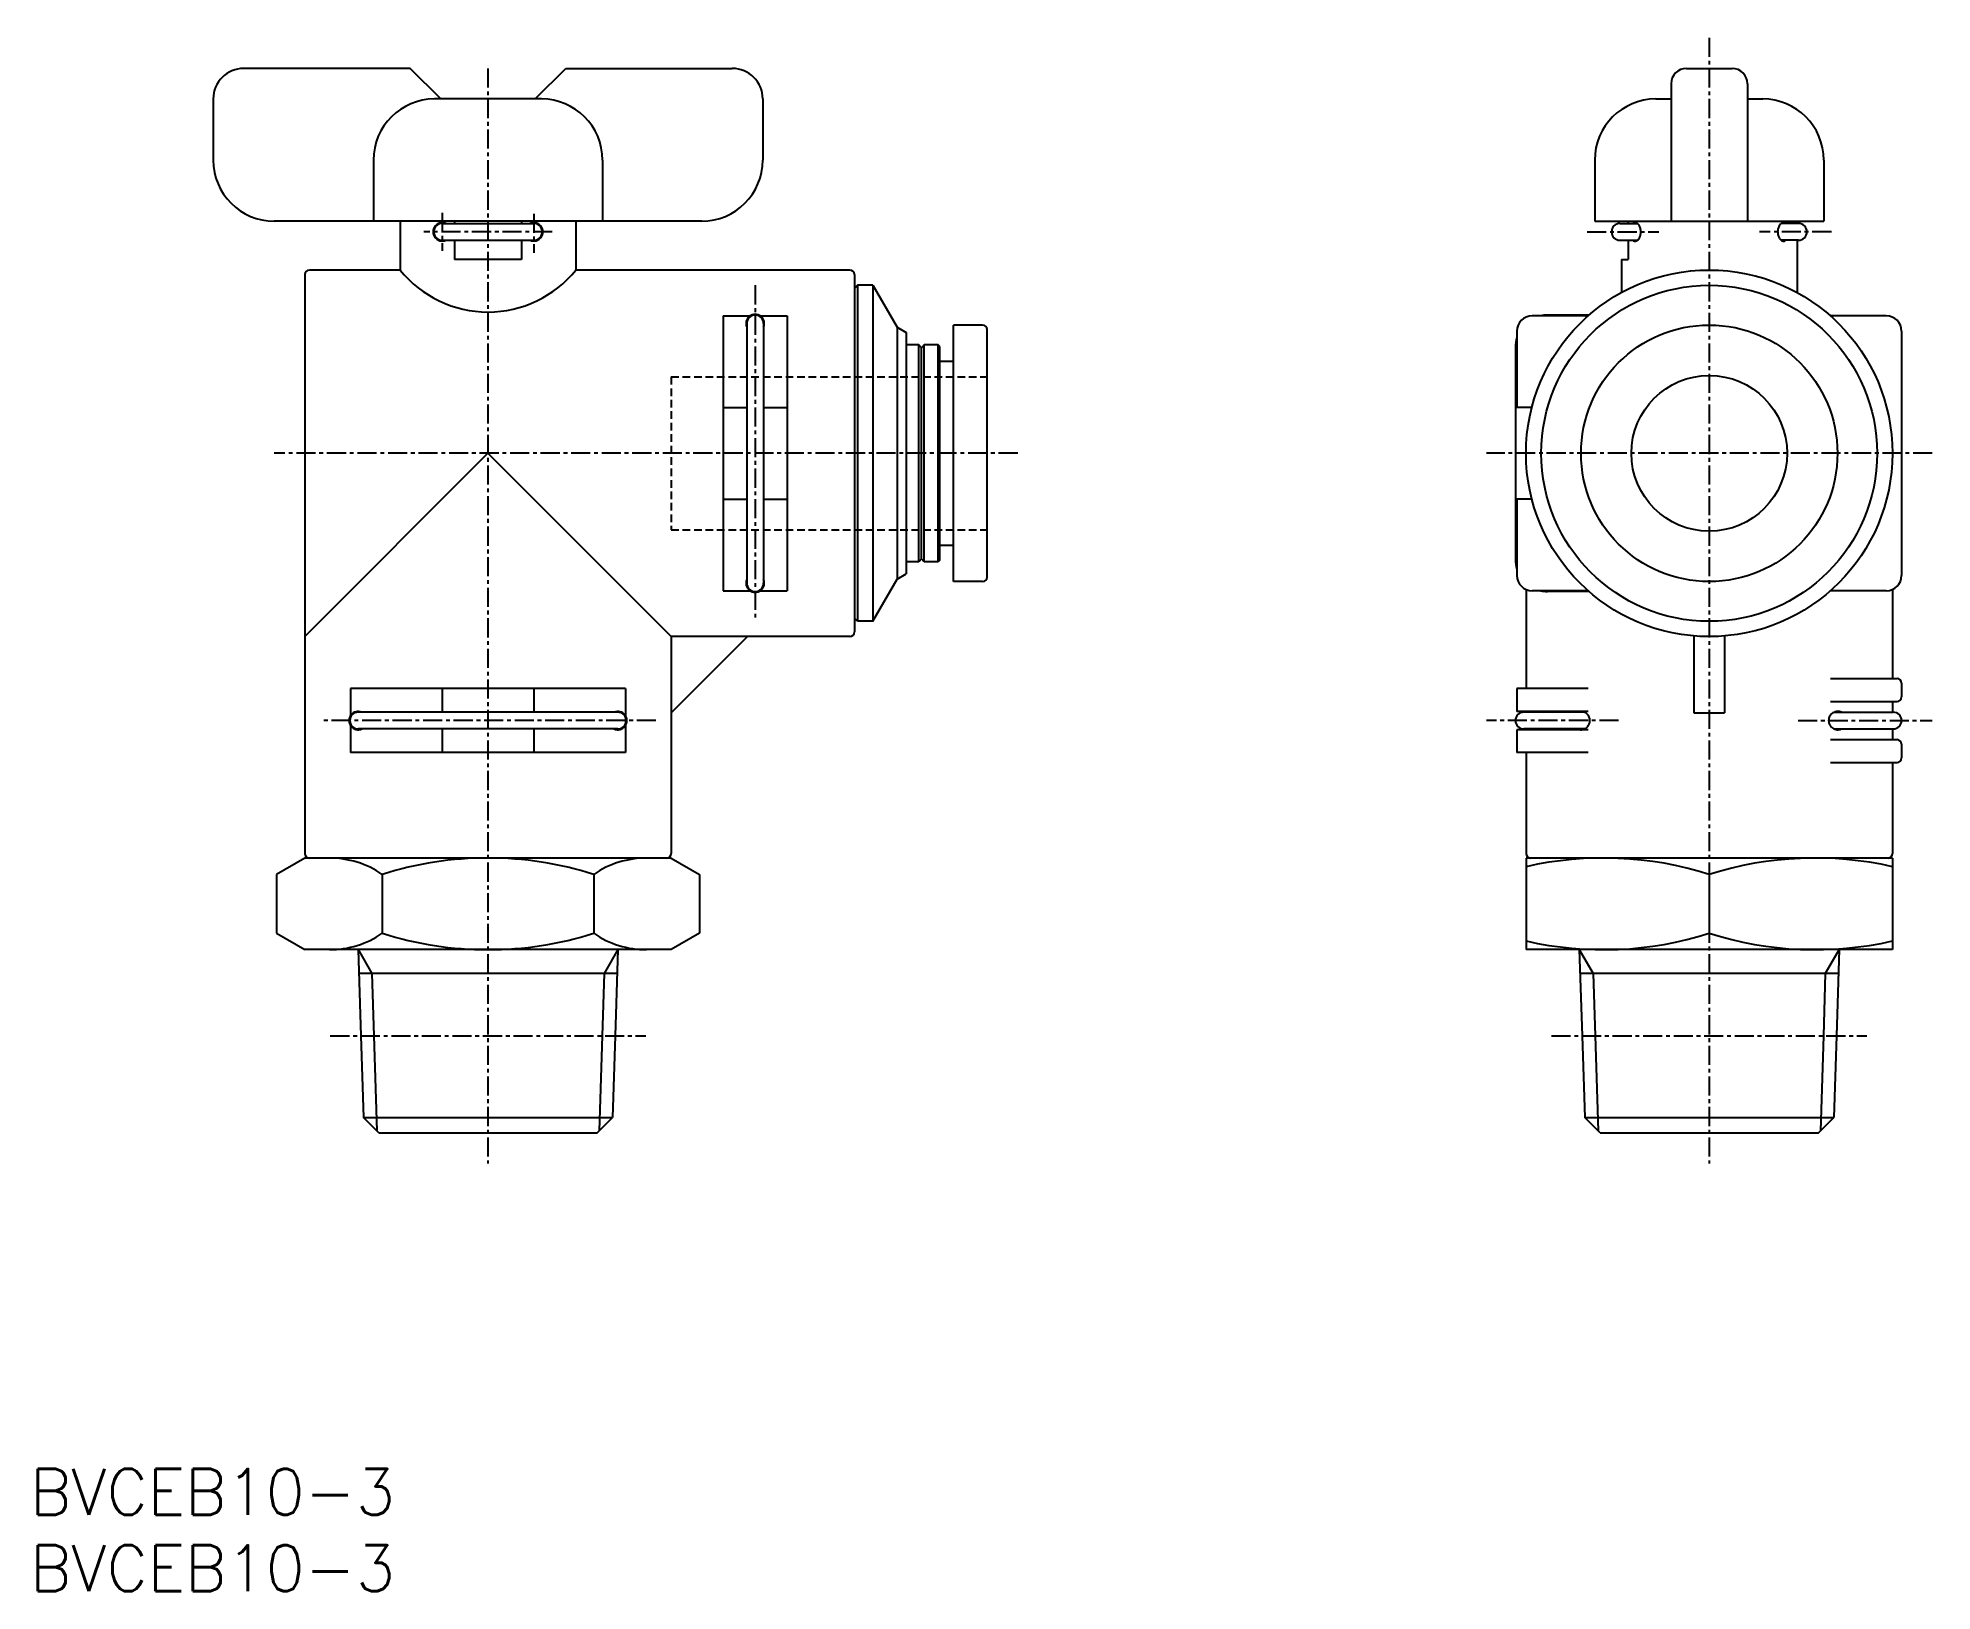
# Model space of a CAD drawing. Extents: x 1 to 125, y 0 to 102.
import ezdxf

# ---------------------------------------------------------------- set-up
doc = ezdxf.new("R2010")
doc.units = 0
doc.linetypes.add('CENTER', pattern=[2, 1.25, -0.25, 0.25, -0.25])
doc.linetypes.add('DASHED', pattern=[0.75, 0.5, -0.25])
doc.layers.get('0').update_dxf_attribs({"linetype": 'CONTINUOUS'})
doc.layers.add('CENTER', color=1, linetype='CENTER')
doc.styles.get("Standard").update_dxf_attribs({"font": 'txt.shx'})

# ---------------------------------------------------------------- blocks, each defined once
blk = doc.blocks.new('*U11')
at = {"color": 7, "linetype": 'CONTINUOUS'}
blk.add_text('BVCEB10-3', height=3, dxfattribs=at).set_placement((0, 0))
blk = doc.blocks.new('*U12')
at = {"color": 7, "linetype": 'CONTINUOUS'}
blk.add_text('BVCEB10-3', height=3, dxfattribs=at).set_placement((0, 5))

msp = doc.modelspace()

# ---------------------------------------------------------------- linework, layer by layer
at = {"color": 7, "linetype": 'CONTINUOUS'}
for p, q in [((24.9, 99.7), (14, 99.7)), ((26.9, 97.7), (24.9, 99.7)), ((33.1, 97.7), (35.1, 99.7)), ((35.1, 99.7), (46, 99.7)), ((108.5, 99.7), (111.5, 99.7)), ((107.5, 98.7), (107.5, 89.7)), ((112.5, 98.7), (112.5, 89.7)), ((12, 97.7), (12, 93.7)), ((33.5, 97.7), (26.5, 97.7)), ((48, 97.7), (48, 93.7)), ((106.5, 97.7), (107.5, 97.7)), ((112.5, 97.7), (113.5, 97.7)), ((22.5, 93.7), (22.5, 89.7)), ((37.5, 93.7), (37.5, 89.7)), ((102.5, 93.7), (102.5, 89.7)), ((117.5, 93.7), (117.5, 89.7)), ((44, 89.7), (16, 89.7)), ((24.25, 89.7), (24.25, 86.5)), ((27, 89.55), (33, 89.55)), ((27.8, 89.7), (27.8, 89.55)), ((32.2, 89.7), (32.2, 89.55)), ((35.75, 89.7), (35.75, 86.5)), ((102.5, 89.7), (117.5, 89.7)), ((104.15, 89.55), (105.29, 89.55)), ((104.7, 89.7), (104.7, 89.55)), ((115.85, 89.55), (114.71, 89.55)), ((115.75, 89.7), (115.75, 89.55)), ((27, 88.45), (33, 88.45)), ((27.8, 88.45), (27.8, 87.2)), ((32.2, 88.45), (32.2, 87.2)), ((104.15, 88.45), (105.29, 88.45)), ((104.7, 88.45), (104.7, 87.2)), ((115.85, 88.45), (114.71, 88.45)), ((115.75, 88.45), (115.75, 85.03)), ((32.2, 87.2), (27.8, 87.2)), ((104.25, 87.2), (104.7, 87.2)), ((104.25, 87.2), (104.25, 85.03)), ((18, 86.2), (18, 48.3)), ((24.25, 86.5), (18.3, 86.5)), ((53.7, 86.5), (35.75, 86.5)), ((54, 86.2), (54, 62.8)), ((54.2, 85.5), (54, 85.3)), ((55.21, 85.5), (54.2, 85.5)), ((54.2, 85.5), (54.2, 63.5)), ((55.21, 85.5), (55.21, 63.5)), ((55.21, 85.5), (56.8, 82.75)), ((45.4, 83.5), (45.4, 65.5)), ((45.4, 83.5), (47.17, 83.5)), ((47.83, 83.5), (49.6, 83.5)), ((49.6, 83.5), (49.6, 65.5)), ((102.06, 83.5), (98.4, 83.5)), ((102.12, 83.55), (99.4, 83.55)), ((121.6, 83.5), (117.94, 83.5)), ((46.95, 83), (46.95, 66)), ((48.05, 83), (48.05, 66)), ((56.8, 82.75), (57.4, 82.4)), ((56.8, 82.75), (56.8, 66.25)), ((57.4, 82.4), (57.4, 66.6)), ((60.5, 66.1), (60.5, 82.9)), ((62.4, 82.9), (60.5, 82.9)), ((62.7, 66.4), (62.7, 82.6)), ((97.4, 82.5), (97.4, 77.5)), ((122.6, 82.5), (122.6, 66.5)), ((58.22, 81.6), (57.4, 81.6)), ((58.4, 81.4), (58.22, 81.6)), ((58.22, 67.4), (58.22, 81.6)), ((58.58, 81.6), (58.4, 81.4)), ((58.4, 67.6), (58.4, 81.4)), ((59.5, 81.6), (58.58, 81.6)), ((58.58, 67.4), (58.58, 81.6)), ((59.6, 81.5), (59.5, 81.6)), ((59.5, 67.4), (59.5, 81.6)), ((59.6, 67.5), (59.6, 81.5)), ((97.3, 81.45), (97.3, 67.55)), ((60.5, 80.52), (59.6, 80.52)), ((45.4, 77.5), (46.95, 77.5)), ((48.05, 77.5), (49.6, 77.5)), ((98.38, 77.5), (97.4, 77.5)), ((30, 74.5), (18, 62.5)), ((30, 74.5), (42, 62.5)), ((45.4, 71.5), (46.95, 71.5)), ((48.05, 71.5), (49.6, 71.5)), ((98.38, 71.5), (97.4, 71.5)), ((97.4, 71.5), (97.4, 66.5)), ((60.5, 68.47), (59.6, 68.47)), ((58.22, 67.4), (57.4, 67.4)), ((58.4, 67.6), (58.22, 67.4)), ((58.58, 67.4), (58.4, 67.6)), ((59.5, 67.4), (58.58, 67.4)), ((59.6, 67.5), (59.5, 67.4)), ((55.21, 63.5), (56.8, 66.25)), ((56.8, 66.25), (57.4, 66.6)), ((62.4, 66.1), (60.5, 66.1)), ((45.4, 65.5), (47.17, 65.5)), ((47.83, 65.5), (49.6, 65.5)), ((98, 65.58), (98, 59.1)), ((102.06, 65.5), (98.4, 65.5)), ((102.12, 65.45), (99.4, 65.45)), ((121.6, 65.5), (117.94, 65.5)), ((122, 65.58), (122, 59.75)), ((54.2, 63.5), (54, 63.7)), ((55.21, 63.5), (54.2, 63.5)), ((42, 62.5), (42, 48.3)), ((42, 57.5), (47, 62.5)), ((53.7, 62.5), (42, 62.5)), ((109, 62.54), (109, 57.5)), ((111, 62.54), (111, 57.5)), ((117.94, 59.75), (122.3, 59.75)), ((21, 59.1), (21, 57.33)), ((39, 59.1), (21, 59.1)), ((27, 59.1), (27, 57.55)), ((33, 59.1), (33, 57.55)), ((39, 59.1), (39, 57.33)), ((102.06, 59.1), (97.4, 59.1)), ((97.4, 59.1), (97.4, 57.6)), ((122.6, 59.45), (122.6, 58.55)), ((38.5, 57.55), (21.5, 57.55)), ((102.06, 57.6), (97.4, 57.6)), ((101.81, 57.55), (97.85, 57.55)), ((98.4, 57.6), (98.4, 57.55)), ((109, 57.5), (111, 57.5)), ((117.94, 58.25), (122.3, 58.25)), ((118.19, 57.55), (122.05, 57.55)), ((122, 58.25), (122, 57.55)), ((21, 56.67), (21, 54.9)), ((38.5, 56.45), (21.5, 56.45)), ((27, 56.45), (27, 54.9)), ((33, 56.45), (33, 54.9)), ((39, 56.67), (39, 54.9)), ((102.06, 56.4), (97.4, 56.4)), ((97.4, 56.4), (97.4, 54.9)), ((101.81, 56.45), (97.85, 56.45)), ((98.4, 56.45), (98.4, 56.4)), ((118.19, 56.45), (122.05, 56.45)), ((122, 56.45), (122, 55.75)), ((39, 54.9), (21, 54.9)), ((102.06, 54.9), (97.4, 54.9)), ((98, 54.9), (98, 48.3)), ((117.94, 55.75), (122.3, 55.75)), ((122.6, 55.45), (122.6, 54.55)), ((117.94, 54.25), (122.3, 54.25)), ((122, 54.25), (122, 48.3)), ((18, 48), (16.14, 46.93)), ((42, 48), (18, 48)), ((42, 48), (43.86, 46.93)), ((98, 48), (98, 42)), ((122, 48), (98, 48)), ((122, 48), (122, 42)), ((16.14, 46.93), (16.14, 43.07)), ((23.07, 46.93), (23.07, 43.07)), ((36.93, 46.93), (36.93, 43.07)), ((43.86, 46.93), (43.86, 43.07)), ((110, 46.93), (110, 43.07)), ((16.14, 43.07), (18, 42)), ((43.86, 43.07), (42, 42)), ((42, 42), (18, 42)), ((21.49, 42), (21.67, 36.35)), ((21.49, 42), (22.4, 40.43)), ((38.51, 42), (37.6, 40.43)), ((38.51, 42), (38.33, 36.35)), ((122, 42), (98, 42)), ((101.49, 42), (101.67, 36.35)), ((101.49, 42), (102.4, 40.43)), ((118.51, 42), (117.6, 40.43)), ((118.51, 42), (118.33, 36.35)), ((38.46, 40.43), (21.54, 40.43)), ((22.4, 40.43), (22.52, 36.35)), ((37.6, 40.43), (37.47, 36.35)), ((118.46, 40.43), (101.54, 40.43)), ((102.4, 40.43), (102.53, 36.35)), ((117.6, 40.43), (117.48, 36.35)), ((21.67, 36.35), (21.84, 31.01)), ((22.52, 36.35), (22.72, 30.13)), ((37.47, 36.35), (37.28, 30.13)), ((38.33, 36.35), (38.16, 31.01)), ((101.67, 36.35), (101.84, 31.01)), ((102.53, 36.35), (102.72, 30.13)), ((117.48, 36.35), (117.28, 30.13)), ((118.33, 36.35), (118.16, 31.01)), ((21.84, 31.01), (38.16, 31.01)), ((22.85, 30), (21.84, 31.01)), ((22.85, 30), (37.15, 30)), ((37.15, 30), (38.16, 31.01)), ((101.84, 31.01), (118.16, 31.01)), ((102.85, 30), (101.84, 31.01)), ((102.85, 30), (117.15, 30)), ((117.15, 30), (118.16, 31.01))]:
    msp.add_line(p, q, dxfattribs=at)
at = {"color": 3, "linetype": 'DASHED'}
for p, q in [((42, 79.5), (42, 69.5)), ((42, 79.5), (62.7, 79.5)), ((42, 69.5), (62.7, 69.5))]:
    msp.add_line(p, q, dxfattribs=at)
at = {"color": 7, "linetype": 'CONTINUOUS'}
for points in [[(105, 88.45, 0.10895), (105.1, 88.4, 0.125006), (105.22, 88.41, 0.097907), (105.32, 88.47, 0.066805), (105.39, 88.55, 0.048087), (105.45, 88.66, 0.038129), (105.49, 88.77, 0.032623), (105.51, 88.88, 0.030782), (105.52, 89, 0.030263), (105.51, 89.12, 0.032546), (105.49, 89.23, 0.037876), (105.45, 89.34, 0.0482), (105.4, 89.44, 0.067494), (105.32, 89.53, 0.099587), (105.22, 89.59, 0.126292), (105.1, 89.6, 0.107185), (105, 89.55)], [(115, 89.55, 0.10895), (114.9, 89.6, 0.125006), (114.78, 89.59, 0.097907), (114.68, 89.53, 0.066805), (114.61, 89.45, 0.048087), (114.55, 89.34, 0.038129), (114.51, 89.23, 0.032623), (114.49, 89.12, 0.030782), (114.48, 89, 0.030263), (114.49, 88.88, 0.032546), (114.51, 88.77, 0.037876), (114.55, 88.66, 0.0482), (114.6, 88.56, 0.067494), (114.68, 88.47, 0.099587), (114.78, 88.41, 0.126292), (114.9, 88.4, 0.107185), (115, 88.45)], [(101.57, 56.4, 0.048332), (101.69, 56.41, 0.048474), (101.8, 56.45, 0.049109), (101.91, 56.5, 0.048996), (102, 56.57, 0.049254), (102.07, 56.67, 0.049497), (102.13, 56.77, 0.049677), (102.17, 56.88, 0.049676), (102.18, 57, 0.049512), (102.17, 57.12, 0.049313), (102.13, 57.23, 0.049626), (102.08, 57.33, 0.049243), (102, 57.42, 0.049008), (101.91, 57.5, 0.048795), (101.8, 57.55, 0.048628), (101.69, 57.59, 0.048891), (101.57, 57.6)], [(118.67, 57.55, 0.061432), (118.53, 57.59, 0.061386), (118.38, 57.6, 0.061276), (118.23, 57.57, 0.06173), (118.1, 57.5, 0.061927), (117.98, 57.41, 0.062341), (117.9, 57.29, 0.062687), (117.84, 57.15, 0.062574), (117.82, 57, 0.062602), (117.84, 56.85, 0.062798), (117.9, 56.71, 0.06231), (117.98, 56.59, 0.061939), (118.1, 56.5, 0.061608), (118.23, 56.43, 0.061367), (118.38, 56.4, 0.061105), (118.53, 56.41, 0.061276), (118.67, 56.45)]]:
    msp.add_lwpolyline(points, format="xyb", dxfattribs=at)
for radius in [12, 11, 8.4, 5.1]:
    msp.add_circle((110, 74.5), radius, dxfattribs=at)
for centre, radius, start, end in [((14, 97.7), 2, 90, 180), ((46, 97.7), 2, 0, 90), ((108.5, 98.7), 1, 90, 180), ((111.5, 98.7), 1, 0, 90), ((26.5, 93.7), 4, 90, 180), ((33.5, 93.7), 4, 0, 90), ((106.5, 93.7), 4, 90, 180), ((113.5, 93.7), 4, 0, 90), ((16, 93.7), 4, 180, 269.9999), ((44, 93.7), 4, 270, 0), ((27, 89), 0.6, 66.4443, 293.5565), ((27, 89), 0.55, 90, 270), ((33, 89), 0.6, 246.4435, 113.5557), ((33, 89), 0.55, 270, 90), ((104.15, 89), 0.55, 90, 270), ((115.85, 89), 0.55, 270, 90), ((18.3, 86.2), 0.3, 90, 180), ((30, 91.14), 7.39, 218.8801, 321.1199), ((53.7, 86.2), 0.3, 0, 90), ((47.5, 83), 0.6, 336.4443, 203.5594), ((47.5, 83), 0.55, 0, 180), ((98.4, 82.5), 1, 90, 180), ((99.4, 81.45), 2.1, 90.1196, 102.5279), ((121.6, 82.5), 1, 0, 90), ((62.4, 82.6), 0.3, 0, 90), ((99.4, 81.45), 2.1, 162.2467, 180), ((99.4, 67.55), 2.1, 180, 197.7533), ((47.5, 66), 0.6, 156.4406, 23.5557), ((47.5, 66), 0.55, 180, 0), ((62.4, 66.4), 0.3, 270, 0), ((98.4, 66.5), 1, 180, 270), ((121.6, 66.5), 1, 270, 0), ((99.4, 67.55), 2.1, 257.4721, 269.8804), ((53.7, 62.8), 0.3, 270, 0), ((122.3, 59.45), 0.3, 0, 90), ((122.3, 58.55), 0.3, 270, 0), ((21.5, 57), 0.6, 66.4424, 293.5557), ((21.5, 57), 0.55, 90, 270), ((38.5, 57), 0.6, 246.4443, 113.5576), ((38.5, 57), 0.55, 270, 90), ((97.85, 57), 0.55, 90, 270), ((122.05, 57), 0.55, 270, 90), ((122.3, 55.45), 0.3, 0, 90), ((122.3, 54.55), 0.3, 270, 0), ((18.3, 48.3), 0.3, 180, 270), ((19.61, 41.87), 6.13, 55.6158, 90), ((30, 25.07), 22.93, 72.412, 107.5879), ((40.39, 41.87), 6.13, 90, 124.3842), ((41.7, 48.3), 0.3, 270, 0), ((98.3, 48.3), 0.3, 180, 270), ((103.07, 25.07), 22.93, 72.412, 102.7797), ((116.93, 25.07), 22.93, 77.2203, 107.5879), ((121.7, 48.3), 0.3, 270, 0), ((19.61, 48.13), 6.13, 270, 304.3842), ((30, 64.93), 22.93, 252.412, 287.588), ((40.39, 48.13), 6.13, 235.6158, 270), ((103.07, 64.93), 22.93, 257.2203, 287.588), ((116.93, 64.93), 22.93, 252.412, 282.7797)]:
    msp.add_arc(centre, radius, start, end, dxfattribs=at)
at = {"layer": 'CENTER', "color": 1, "linetype": 'CENTER'}
for p, q in [((110, 101.7), (110, 28)), ((30, 99.7), (30, 28)), ((27, 90.25), (27, 87.75)), ((33, 90.19), (33, 87.63)), ((34.2, 89), (25.8, 89)), ((102, 89), (106.7, 89)), ((118, 89), (113.3, 89)), ((47.5, 85.5), (47.5, 63.5)), ((64.7, 74.5), (16, 74.5)), ((124.6, 74.5), (95.4, 74.5)), ((41, 57), (19, 57)), ((104.06, 57), (95.4, 57)), ((115.82, 57), (124.6, 57)), ((19.67, 36.35), (40.33, 36.35)), ((99.67, 36.35), (120.33, 36.35))]:
    msp.add_line(p, q, dxfattribs=at)

# ---------------------------------------------------------------- block references
at = {"color": 7, "linetype": 'CONTINUOUS'}
for name in ['*U12', '*U11']:
    msp.add_blockref(name, (0, 0), dxfattribs=at)

doc.saveas('drawing.dxf')
